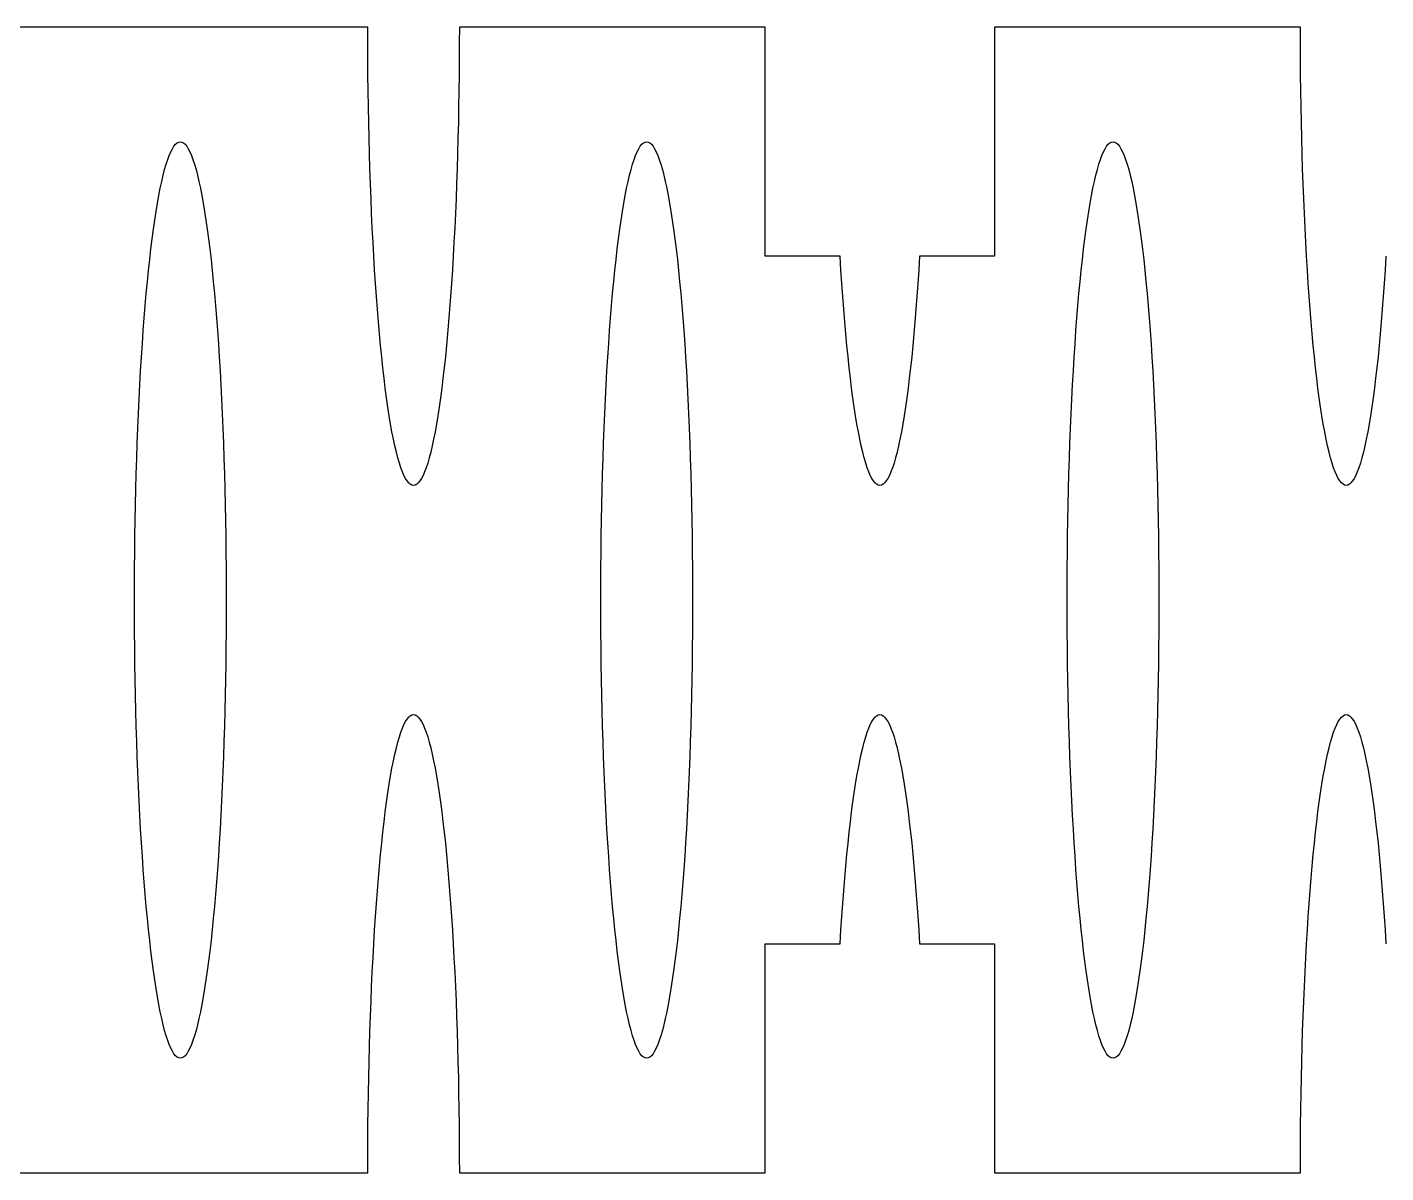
# Model space of a CAD drawing. Header units: metres. Extents: x -317 to 317, y -178 to -110.
# Drawn here: x -77.1 to -38.56, y -178.25 to -145.75 of the extents above; entities that cross this region are included whole.
import ezdxf

# ---------------------------------------------------------------- set-up
doc = ezdxf.new("R2010")
doc.units = ezdxf.units.M

msp = doc.modelspace()

# ---------------------------------------------------------------- linework, layer by layer
for p, q in [((-67.4432, -145.75), (-78.0718, -145.75)), ((-67.4424, -146.204), (-67.4432, -145.75)), ((-64.8432, -145.75), (-64.844, -146.204)), ((-56.1645, -145.75), (-64.8432, -145.75)), ((-56.1645, -152.25), (-56.1645, -145.75)), ((-40.9859, -145.75), (-49.6645, -145.75)), ((-49.6645, -145.75), (-49.6645, -152.25)), ((-40.9851, -146.204), (-40.9859, -145.75)), ((-67.44, -146.657), (-67.4424, -146.204)), ((-64.844, -146.204), (-64.8463, -146.657)), ((-40.9827, -146.657), (-40.9851, -146.204)), ((-67.436, -147.109), (-67.44, -146.657)), ((-64.8463, -146.657), (-64.8503, -147.109)), ((-40.9788, -147.109), (-40.9827, -146.657)), ((-67.4305, -147.559), (-67.436, -147.109)), ((-64.8503, -147.109), (-64.8558, -147.559)), ((-40.9732, -147.559), (-40.9788, -147.109)), ((-67.4234, -148.007), (-67.4305, -147.559)), ((-64.8558, -147.559), (-64.8629, -148.007)), ((-40.9661, -148.007), (-40.9732, -147.559)), ((-67.4148, -148.453), (-67.4234, -148.007)), ((-64.8629, -148.007), (-64.8716, -148.453)), ((-40.9575, -148.453), (-40.9661, -148.007)), ((-67.4045, -148.895), (-67.4148, -148.453)), ((-64.8716, -148.453), (-64.8818, -148.895)), ((-40.9473, -148.895), (-40.9575, -148.453)), ((-72.9832, -149.197), (-72.9384, -149.127)), ((-72.9384, -149.127), (-72.8934, -149.071)), ((-72.8934, -149.071), (-72.8482, -149.032)), ((-72.8482, -149.032), (-72.8028, -149.008)), ((-72.8028, -149.008), (-72.7575, -149)), ((-72.7575, -149), (-72.7121, -149.008)), ((-72.7121, -149.008), (-72.6668, -149.032)), ((-72.6668, -149.032), (-72.6216, -149.071)), ((-72.6216, -149.071), (-72.5765, -149.127)), ((-72.5765, -149.127), (-72.5317, -149.197)), ((-67.3928, -149.333), (-67.4045, -148.895)), ((-64.8818, -148.895), (-64.8935, -149.333)), ((-59.7546, -149.197), (-59.7098, -149.127)), ((-59.7098, -149.127), (-59.6647, -149.071)), ((-59.6647, -149.071), (-59.6195, -149.032)), ((-59.6195, -149.032), (-59.5742, -149.008)), ((-59.5742, -149.008), (-59.5288, -149)), ((-59.5288, -149), (-59.4835, -149.008)), ((-59.4835, -149.008), (-59.4382, -149.032)), ((-59.4382, -149.032), (-59.393, -149.071)), ((-59.393, -149.071), (-59.3479, -149.127)), ((-59.3479, -149.127), (-59.3031, -149.197)), ((-46.526, -149.197), (-46.4811, -149.127)), ((-46.4811, -149.127), (-46.4361, -149.071)), ((-46.4361, -149.071), (-46.3909, -149.032)), ((-46.3909, -149.032), (-46.3456, -149.008)), ((-46.3456, -149.008), (-46.3002, -149)), ((-46.3002, -149), (-46.2548, -149.008)), ((-46.2548, -149.008), (-46.2095, -149.032)), ((-46.2095, -149.032), (-46.1643, -149.071)), ((-46.1643, -149.071), (-46.1193, -149.127)), ((-46.1193, -149.127), (-46.0745, -149.197)), ((-40.9355, -149.333), (-40.9473, -148.895)), ((-73.1592, -149.636), (-73.1158, -149.504)), ((-73.1158, -149.504), (-73.072, -149.386)), ((-73.072, -149.386), (-73.0278, -149.284)), ((-73.0278, -149.284), (-72.9832, -149.197)), ((-72.5317, -149.197), (-72.4872, -149.284)), ((-72.4872, -149.284), (-72.443, -149.386)), ((-72.443, -149.386), (-72.3991, -149.504)), ((-72.3991, -149.504), (-72.3558, -149.636)), ((-67.3795, -149.767), (-67.3928, -149.333)), ((-64.8935, -149.333), (-64.9068, -149.767)), ((-59.9306, -149.636), (-59.8872, -149.504)), ((-59.8872, -149.504), (-59.8433, -149.386)), ((-59.8433, -149.386), (-59.7991, -149.284)), ((-59.7991, -149.284), (-59.7546, -149.197)), ((-59.3031, -149.197), (-59.2586, -149.284)), ((-59.2586, -149.284), (-59.2143, -149.386)), ((-59.2143, -149.386), (-59.1705, -149.504)), ((-59.1705, -149.504), (-59.1271, -149.636)), ((-46.7019, -149.636), (-46.6585, -149.504)), ((-46.6585, -149.504), (-46.6147, -149.386)), ((-46.6147, -149.386), (-46.5705, -149.284)), ((-46.5705, -149.284), (-46.526, -149.197)), ((-46.0745, -149.197), (-46.0299, -149.284)), ((-46.0299, -149.284), (-45.9857, -149.386)), ((-45.9857, -149.386), (-45.9419, -149.504)), ((-45.9419, -149.504), (-45.8985, -149.636)), ((-40.9223, -149.767), (-40.9355, -149.333)), ((-73.2445, -149.947), (-73.2021, -149.784)), ((-73.2021, -149.784), (-73.1592, -149.636)), ((-72.3558, -149.636), (-72.3128, -149.784)), ((-72.3128, -149.784), (-72.2705, -149.947)), ((-67.3648, -150.196), (-67.3795, -149.767)), ((-64.9068, -149.767), (-64.9216, -150.196)), ((-60.0158, -149.947), (-59.9735, -149.784)), ((-59.9735, -149.784), (-59.9306, -149.636)), ((-59.1271, -149.636), (-59.0842, -149.784)), ((-59.0842, -149.784), (-59.0419, -149.947)), ((-46.7872, -149.947), (-46.7448, -149.784)), ((-46.7448, -149.784), (-46.7019, -149.636)), ((-45.8985, -149.636), (-45.8556, -149.784)), ((-45.8556, -149.784), (-45.8132, -149.947)), ((-40.9075, -150.196), (-40.9223, -149.767)), ((-73.3274, -150.316), (-73.2862, -150.124)), ((-73.2862, -150.124), (-73.2445, -149.947)), ((-72.2705, -149.947), (-72.2287, -150.124)), ((-72.2287, -150.124), (-72.1876, -150.316)), ((-67.3485, -150.62), (-67.3648, -150.196)), ((-64.9216, -150.196), (-64.9378, -150.62)), ((-60.0987, -150.316), (-60.0576, -150.124)), ((-60.0576, -150.124), (-60.0158, -149.947)), ((-59.0419, -149.947), (-59.0001, -150.124)), ((-59.0001, -150.124), (-58.959, -150.316)), ((-46.8701, -150.316), (-46.829, -150.124)), ((-46.829, -150.124), (-46.7872, -149.947)), ((-45.8132, -149.947), (-45.7715, -150.124)), ((-45.7715, -150.124), (-45.7303, -150.316)), ((-40.8912, -150.62), (-40.9075, -150.196)), ((-73.4075, -150.742), (-73.3678, -150.522)), ((-73.3678, -150.522), (-73.3274, -150.316)), ((-72.1876, -150.316), (-72.1472, -150.522)), ((-72.1472, -150.522), (-72.1075, -150.742)), ((-67.3308, -151.038), (-67.3485, -150.62)), ((-64.9378, -150.62), (-64.9555, -151.038)), ((-60.1788, -150.742), (-60.1392, -150.522)), ((-60.1392, -150.522), (-60.0987, -150.316)), ((-58.959, -150.316), (-58.9185, -150.522)), ((-58.9185, -150.522), (-58.8788, -150.742)), ((-46.9502, -150.742), (-46.9105, -150.522)), ((-46.9105, -150.522), (-46.8701, -150.316)), ((-45.7303, -150.316), (-45.6899, -150.522)), ((-45.6899, -150.522), (-45.6502, -150.742)), ((-40.8735, -151.038), (-40.8912, -150.62)), ((-73.4844, -151.223), (-73.4464, -150.975)), ((-73.4464, -150.975), (-73.4075, -150.742)), ((-72.1075, -150.742), (-72.0686, -150.975)), ((-72.0686, -150.975), (-72.0305, -151.223)), ((-67.3116, -151.449), (-67.3308, -151.038)), ((-64.9555, -151.038), (-64.9747, -151.449)), ((-60.2558, -151.223), (-60.2177, -150.975)), ((-60.2177, -150.975), (-60.1788, -150.742)), ((-58.8788, -150.742), (-58.8399, -150.975)), ((-58.8399, -150.975), (-58.8019, -151.223)), ((-47.0272, -151.223), (-46.9891, -150.975)), ((-46.9891, -150.975), (-46.9502, -150.742)), ((-45.6502, -150.742), (-45.6113, -150.975)), ((-45.6113, -150.975), (-45.5733, -151.223)), ((-40.8543, -151.449), (-40.8735, -151.038)), ((-73.5216, -151.483), (-73.4844, -151.223)), ((-72.0305, -151.223), (-71.9934, -151.483)), ((-67.291, -151.853), (-67.3116, -151.449)), ((-64.9747, -151.449), (-64.9953, -151.853)), ((-60.293, -151.483), (-60.2558, -151.223)), ((-58.8019, -151.223), (-58.7647, -151.483)), ((-47.0643, -151.483), (-47.0272, -151.223)), ((-45.5733, -151.223), (-45.5361, -151.483)), ((-40.8337, -151.853), (-40.8543, -151.449)), ((-73.5931, -152.041), (-73.5578, -151.756)), ((-73.5578, -151.756), (-73.5216, -151.483)), ((-71.9934, -151.483), (-71.9571, -151.756)), ((-71.9571, -151.756), (-71.9219, -152.041)), ((-60.3645, -152.041), (-60.3292, -151.756)), ((-60.3292, -151.756), (-60.293, -151.483)), ((-58.7647, -151.483), (-58.7285, -151.756)), ((-58.7285, -151.756), (-58.6932, -152.041)), ((-47.1358, -152.041), (-47.1006, -151.756)), ((-47.1006, -151.756), (-47.0643, -151.483)), ((-45.5361, -151.483), (-45.4999, -151.756)), ((-45.4999, -151.756), (-45.4646, -152.041)), ((-73.6273, -152.339), (-73.5931, -152.041)), ((-71.9219, -152.041), (-71.8876, -152.339)), ((-67.269, -152.25), (-67.291, -151.853)), ((-64.9953, -151.853), (-65.0173, -152.25)), ((-60.3987, -152.339), (-60.3645, -152.041)), ((-58.6932, -152.041), (-58.659, -152.339)), ((-47.1701, -152.339), (-47.1358, -152.041)), ((-45.4646, -152.041), (-45.4303, -152.339)), ((-40.8117, -152.25), (-40.8337, -151.853)), ((-73.6605, -152.649), (-73.6273, -152.339)), ((-71.8876, -152.339), (-71.8544, -152.649)), ((-67.2456, -152.639), (-67.269, -152.25)), ((-65.0173, -152.25), (-65.0407, -152.639)), ((-60.4319, -152.649), (-60.3987, -152.339)), ((-58.659, -152.339), (-58.6258, -152.649)), ((-54.0404, -152.25), (-56.1645, -152.25)), ((-54.017, -152.639), (-54.0404, -152.25)), ((-54.0404, -152.25), (-54.0404, -152.25)), ((-51.7887, -152.25), (-51.8121, -152.639)), ((-49.6645, -152.25), (-51.7887, -152.25)), ((-51.7887, -152.25), (-51.7887, -152.25)), ((-47.2033, -152.649), (-47.1701, -152.339)), ((-45.4303, -152.339), (-45.3972, -152.649)), ((-40.7884, -152.639), (-40.8117, -152.25)), ((-38.5601, -152.25), (-38.5834, -152.639)), ((-73.7236, -153.301), (-73.6926, -152.969)), ((-73.6926, -152.969), (-73.6605, -152.649)), ((-71.8544, -152.649), (-71.8223, -152.969)), ((-71.8223, -152.969), (-71.7914, -153.301)), ((-67.2209, -153.02), (-67.2456, -152.639)), ((-65.0407, -152.639), (-65.0654, -153.02)), ((-60.4949, -153.301), (-60.464, -152.969)), ((-60.464, -152.969), (-60.4319, -152.649)), ((-58.6258, -152.649), (-58.5937, -152.969)), ((-58.5937, -152.969), (-58.5628, -153.301)), ((-53.9923, -153.02), (-54.017, -152.639)), ((-51.8121, -152.639), (-51.8368, -153.02)), ((-47.2663, -153.301), (-47.2354, -152.969)), ((-47.2354, -152.969), (-47.2033, -152.649)), ((-45.3972, -152.649), (-45.3651, -152.969)), ((-45.3651, -152.969), (-45.3341, -153.301)), ((-40.7636, -153.02), (-40.7884, -152.639)), ((-38.5834, -152.639), (-38.6081, -153.02)), ((-73.7533, -153.644), (-73.7236, -153.301)), ((-71.7914, -153.301), (-71.7616, -153.644)), ((-67.1949, -153.391), (-67.2209, -153.02)), ((-65.0654, -153.02), (-65.0914, -153.391)), ((-60.5247, -153.644), (-60.4949, -153.301)), ((-58.5628, -153.301), (-58.533, -153.644)), ((-53.9662, -153.391), (-53.9923, -153.02)), ((-51.8368, -153.02), (-51.8628, -153.391)), ((-47.2961, -153.644), (-47.2663, -153.301)), ((-45.3341, -153.301), (-45.3044, -153.644)), ((-40.7376, -153.391), (-40.7636, -153.02)), ((-38.6081, -153.02), (-38.6342, -153.391)), ((-73.7819, -153.996), (-73.7533, -153.644)), ((-71.7616, -153.644), (-71.7331, -153.996)), ((-67.1676, -153.754), (-67.1949, -153.391)), ((-67.139, -154.106), (-67.1676, -153.754)), ((-65.1187, -153.754), (-65.1473, -154.106)), ((-65.0914, -153.391), (-65.1187, -153.754)), ((-60.5533, -153.996), (-60.5247, -153.644)), ((-58.533, -153.644), (-58.5044, -153.996)), ((-53.9389, -153.754), (-53.9662, -153.391)), ((-53.9104, -154.106), (-53.9389, -153.754)), ((-51.8901, -153.754), (-51.9187, -154.106)), ((-51.8628, -153.391), (-51.8901, -153.754)), ((-47.3246, -153.996), (-47.2961, -153.644)), ((-45.3044, -153.644), (-45.2758, -153.996)), ((-40.7103, -153.754), (-40.7376, -153.391)), ((-40.6818, -154.106), (-40.7103, -153.754)), ((-38.6615, -153.754), (-38.69, -154.106)), ((-38.6342, -153.391), (-38.6615, -153.754)), ((-73.8092, -154.359), (-73.7819, -153.996)), ((-71.7331, -153.996), (-71.7058, -154.359)), ((-67.1092, -154.449), (-67.139, -154.106)), ((-65.1473, -154.106), (-65.1771, -154.449)), ((-60.5806, -154.359), (-60.5533, -153.996)), ((-58.5044, -153.996), (-58.4771, -154.359)), ((-53.8806, -154.449), (-53.9104, -154.106)), ((-51.9187, -154.106), (-51.9484, -154.449)), ((-47.3519, -154.359), (-47.3246, -153.996)), ((-45.2758, -153.996), (-45.2485, -154.359)), ((-40.652, -154.449), (-40.6818, -154.106)), ((-38.69, -154.106), (-38.7198, -154.449)), ((-73.8352, -154.73), (-73.8092, -154.359)), ((-71.7058, -154.359), (-71.6797, -154.73)), ((-67.0783, -154.781), (-67.1092, -154.449)), ((-65.1771, -154.449), (-65.208, -154.781)), ((-60.6066, -154.73), (-60.5806, -154.359)), ((-58.4771, -154.359), (-58.4511, -154.73)), ((-53.8497, -154.781), (-53.8806, -154.449)), ((-51.9484, -154.449), (-51.9794, -154.781)), ((-47.378, -154.73), (-47.3519, -154.359)), ((-45.2485, -154.359), (-45.2225, -154.73)), ((-40.621, -154.781), (-40.652, -154.449)), ((-38.7198, -154.449), (-38.7508, -154.781)), ((-73.8599, -155.111), (-73.8352, -154.73)), ((-71.6797, -154.73), (-71.655, -155.111)), ((-67.0462, -155.101), (-67.0783, -154.781)), ((-65.208, -154.781), (-65.2401, -155.101)), ((-60.6313, -155.111), (-60.6066, -154.73)), ((-58.4511, -154.73), (-58.4264, -155.111)), ((-53.8176, -155.101), (-53.8497, -154.781)), ((-51.9794, -154.781), (-52.0115, -155.101)), ((-47.4027, -155.111), (-47.378, -154.73)), ((-45.2225, -154.73), (-45.1977, -155.111)), ((-40.589, -155.101), (-40.621, -154.781)), ((-38.7508, -154.781), (-38.7828, -155.101)), ((-73.8833, -155.5), (-73.8599, -155.111)), ((-71.655, -155.111), (-71.6316, -155.5)), ((-67.013, -155.411), (-67.0462, -155.101)), ((-65.2401, -155.101), (-65.2733, -155.411)), ((-60.6547, -155.5), (-60.6313, -155.111)), ((-58.4264, -155.111), (-58.403, -155.5)), ((-53.7844, -155.411), (-53.8176, -155.101)), ((-52.0115, -155.101), (-52.0447, -155.411)), ((-47.426, -155.5), (-47.4027, -155.111)), ((-45.1977, -155.111), (-45.1744, -155.5)), ((-40.5558, -155.411), (-40.589, -155.101)), ((-38.7828, -155.101), (-38.816, -155.411)), ((-73.9053, -155.897), (-73.8833, -155.5)), ((-71.6316, -155.5), (-71.6096, -155.897)), ((-66.9788, -155.709), (-67.013, -155.411)), ((-65.2733, -155.411), (-65.3075, -155.709)), ((-60.6767, -155.897), (-60.6547, -155.5)), ((-58.403, -155.5), (-58.381, -155.897)), ((-53.7502, -155.709), (-53.7844, -155.411)), ((-52.0447, -155.411), (-52.0789, -155.709)), ((-47.448, -155.897), (-47.426, -155.5)), ((-45.1744, -155.5), (-45.1524, -155.897)), ((-40.5215, -155.709), (-40.5558, -155.411)), ((-38.816, -155.411), (-38.8503, -155.709)), ((-73.9259, -156.301), (-73.9053, -155.897)), ((-71.6096, -155.897), (-71.589, -156.301)), ((-66.9435, -155.994), (-66.9788, -155.709)), ((-66.9073, -156.267), (-66.9435, -155.994)), ((-65.3428, -155.994), (-65.379, -156.267)), ((-65.3075, -155.709), (-65.3428, -155.994)), ((-60.6973, -156.301), (-60.6767, -155.897)), ((-58.381, -155.897), (-58.3604, -156.301)), ((-53.7149, -155.994), (-53.7502, -155.709)), ((-53.6786, -156.267), (-53.7149, -155.994)), ((-52.1142, -155.994), (-52.1504, -156.267)), ((-52.0789, -155.709), (-52.1142, -155.994)), ((-47.4686, -156.301), (-47.448, -155.897)), ((-45.1524, -155.897), (-45.1318, -156.301)), ((-40.4863, -155.994), (-40.5215, -155.709)), ((-40.45, -156.267), (-40.4863, -155.994)), ((-38.8855, -155.994), (-38.9218, -156.267)), ((-38.8503, -155.709), (-38.8855, -155.994)), ((-73.9451, -156.712), (-73.9259, -156.301)), ((-71.589, -156.301), (-71.5699, -156.712)), ((-66.8701, -156.527), (-66.9073, -156.267)), ((-65.379, -156.267), (-65.4162, -156.527)), ((-60.7165, -156.712), (-60.6973, -156.301)), ((-58.3604, -156.301), (-58.3412, -156.712)), ((-53.6415, -156.527), (-53.6786, -156.267)), ((-52.1504, -156.267), (-52.1876, -156.527)), ((-47.4878, -156.712), (-47.4686, -156.301)), ((-45.1318, -156.301), (-45.1126, -156.712)), ((-40.4128, -156.527), (-40.45, -156.267)), ((-38.9218, -156.267), (-38.9589, -156.527)), ((-73.9628, -157.13), (-73.9451, -156.712)), ((-71.5699, -156.712), (-71.5521, -157.13)), ((-66.8321, -156.775), (-66.8701, -156.527)), ((-66.7932, -157.008), (-66.8321, -156.775)), ((-65.4543, -156.775), (-65.4932, -157.008)), ((-65.4162, -156.527), (-65.4543, -156.775)), ((-60.7342, -157.13), (-60.7165, -156.712)), ((-58.3412, -156.712), (-58.3235, -157.13)), ((-53.6034, -156.775), (-53.6415, -156.527)), ((-53.5645, -157.008), (-53.6034, -156.775)), ((-52.2256, -156.775), (-52.2645, -157.008)), ((-52.1876, -156.527), (-52.2256, -156.775)), ((-47.5055, -157.13), (-47.4878, -156.712)), ((-45.1126, -156.712), (-45.0949, -157.13)), ((-40.3748, -156.775), (-40.4128, -156.527)), ((-40.3359, -157.008), (-40.3748, -156.775)), ((-38.997, -156.775), (-39.0359, -157.008)), ((-38.9589, -156.527), (-38.997, -156.775)), ((-73.9791, -157.554), (-73.9628, -157.13)), ((-71.5521, -157.13), (-71.5359, -157.554)), ((-66.7535, -157.228), (-66.7932, -157.008)), ((-66.713, -157.434), (-66.7535, -157.228)), ((-65.5328, -157.228), (-65.5733, -157.434)), ((-65.4932, -157.008), (-65.5328, -157.228)), ((-60.7504, -157.554), (-60.7342, -157.13)), ((-58.3235, -157.13), (-58.3072, -157.554)), ((-53.5248, -157.228), (-53.5645, -157.008)), ((-53.4844, -157.434), (-53.5248, -157.228)), ((-52.3042, -157.228), (-52.3446, -157.434)), ((-52.2645, -157.008), (-52.3042, -157.228)), ((-47.5218, -157.554), (-47.5055, -157.13)), ((-45.0949, -157.13), (-45.0786, -157.554)), ((-40.2962, -157.228), (-40.3359, -157.008)), ((-40.2558, -157.434), (-40.2962, -157.228)), ((-39.0756, -157.228), (-39.116, -157.434)), ((-39.0359, -157.008), (-39.0756, -157.228)), ((-73.9938, -157.983), (-73.9791, -157.554)), ((-71.5359, -157.554), (-71.5211, -157.983)), ((-66.6719, -157.626), (-66.713, -157.434)), ((-66.6301, -157.803), (-66.6719, -157.626)), ((-65.6144, -157.626), (-65.6562, -157.803)), ((-65.5733, -157.434), (-65.6144, -157.626)), ((-60.7652, -157.983), (-60.7504, -157.554)), ((-58.3072, -157.554), (-58.2925, -157.983)), ((-53.4433, -157.626), (-53.4844, -157.434)), ((-53.4015, -157.803), (-53.4433, -157.626)), ((-52.3858, -157.626), (-52.4275, -157.803)), ((-52.3446, -157.434), (-52.3858, -157.626)), ((-47.5366, -157.983), (-47.5218, -157.554)), ((-45.0786, -157.554), (-45.0638, -157.983)), ((-40.2147, -157.626), (-40.2558, -157.434)), ((-40.1729, -157.803), (-40.2147, -157.626)), ((-39.1571, -157.626), (-39.1989, -157.803)), ((-39.116, -157.434), (-39.1571, -157.626)), ((-74.0071, -158.417), (-73.9938, -157.983)), ((-71.5211, -157.983), (-71.5078, -158.417)), ((-66.5878, -157.966), (-66.6301, -157.803)), ((-66.5449, -158.114), (-66.5878, -157.966)), ((-65.6985, -157.966), (-65.7414, -158.114)), ((-65.6562, -157.803), (-65.6985, -157.966)), ((-60.7785, -158.417), (-60.7652, -157.983)), ((-58.2925, -157.983), (-58.2792, -158.417)), ((-53.3592, -157.966), (-53.4015, -157.803)), ((-53.3162, -158.114), (-53.3592, -157.966)), ((-52.4699, -157.966), (-52.5128, -158.114)), ((-52.4275, -157.803), (-52.4699, -157.966)), ((-47.5499, -158.417), (-47.5366, -157.983)), ((-45.0638, -157.983), (-45.0506, -158.417)), ((-40.1305, -157.966), (-40.1729, -157.803)), ((-40.0876, -158.114), (-40.1305, -157.966)), ((-39.2413, -157.966), (-39.2842, -158.114)), ((-39.1989, -157.803), (-39.2413, -157.966)), ((-66.5015, -158.246), (-66.5449, -158.114)), ((-66.4577, -158.364), (-66.5015, -158.246)), ((-66.4134, -158.466), (-66.4577, -158.364)), ((-65.8287, -158.364), (-65.8729, -158.466)), ((-65.7848, -158.246), (-65.8287, -158.364)), ((-65.7414, -158.114), (-65.7848, -158.246)), ((-53.2729, -158.246), (-53.3162, -158.114)), ((-53.229, -158.364), (-53.2729, -158.246)), ((-53.1848, -158.466), (-53.229, -158.364)), ((-52.6, -158.364), (-52.6442, -158.466)), ((-52.5562, -158.246), (-52.6, -158.364)), ((-52.5128, -158.114), (-52.5562, -158.246)), ((-40.0442, -158.246), (-40.0876, -158.114)), ((-40.0004, -158.364), (-40.0442, -158.246)), ((-39.9562, -158.466), (-40.0004, -158.364)), ((-39.3714, -158.364), (-39.4156, -158.466)), ((-39.3276, -158.246), (-39.3714, -158.364)), ((-39.2842, -158.114), (-39.3276, -158.246)), ((-74.0189, -158.855), (-74.0071, -158.417)), ((-71.5078, -158.417), (-71.4961, -158.855)), ((-66.3689, -158.553), (-66.4134, -158.466)), ((-66.3241, -158.623), (-66.3689, -158.553)), ((-66.279, -158.679), (-66.3241, -158.623)), ((-66.2338, -158.718), (-66.279, -158.679)), ((-66.1885, -158.742), (-66.2338, -158.718)), ((-66.1432, -158.75), (-66.1885, -158.742)), ((-66.0978, -158.742), (-66.1432, -158.75)), ((-66.0525, -158.718), (-66.0978, -158.742)), ((-66.0073, -158.679), (-66.0525, -158.718)), ((-65.9622, -158.623), (-66.0073, -158.679)), ((-65.9174, -158.553), (-65.9622, -158.623)), ((-65.8729, -158.466), (-65.9174, -158.553)), ((-60.7902, -158.855), (-60.7785, -158.417)), ((-58.2792, -158.417), (-58.2675, -158.855)), ((-53.1403, -158.553), (-53.1848, -158.466)), ((-53.0955, -158.623), (-53.1403, -158.553)), ((-53.0504, -158.679), (-53.0955, -158.623)), ((-53.0052, -158.718), (-53.0504, -158.679)), ((-52.9599, -158.742), (-53.0052, -158.718)), ((-52.9145, -158.75), (-52.9599, -158.742)), ((-52.8692, -158.742), (-52.9145, -158.75)), ((-52.8238, -158.718), (-52.8692, -158.742)), ((-52.7786, -158.679), (-52.8238, -158.718)), ((-52.7336, -158.623), (-52.7786, -158.679)), ((-52.6888, -158.553), (-52.7336, -158.623)), ((-52.6442, -158.466), (-52.6888, -158.553)), ((-47.5616, -158.855), (-47.5499, -158.417)), ((-45.0506, -158.417), (-45.0388, -158.855)), ((-39.9116, -158.553), (-39.9562, -158.466)), ((-39.8668, -158.623), (-39.9116, -158.553)), ((-39.8218, -158.679), (-39.8668, -158.623)), ((-39.7766, -158.718), (-39.8218, -158.679)), ((-39.7313, -158.742), (-39.7766, -158.718)), ((-39.6859, -158.75), (-39.7313, -158.742)), ((-39.6405, -158.742), (-39.6859, -158.75)), ((-39.5952, -158.718), (-39.6405, -158.742)), ((-39.55, -158.679), (-39.5952, -158.718)), ((-39.505, -158.623), (-39.55, -158.679)), ((-39.4602, -158.553), (-39.505, -158.623)), ((-39.4156, -158.466), (-39.4602, -158.553)), ((-74.0291, -159.297), (-74.0189, -158.855)), ((-71.4961, -158.855), (-71.4859, -159.297)), ((-60.8004, -159.297), (-60.7902, -158.855)), ((-58.2675, -158.855), (-58.2573, -159.297)), ((-47.5718, -159.297), (-47.5616, -158.855)), ((-45.0388, -158.855), (-45.0286, -159.297)), ((-74.0377, -159.743), (-74.0291, -159.297)), ((-71.4859, -159.297), (-71.4772, -159.743)), ((-60.8091, -159.743), (-60.8004, -159.297)), ((-58.2573, -159.297), (-58.2486, -159.743)), ((-47.5805, -159.743), (-47.5718, -159.297)), ((-45.0286, -159.297), (-45.02, -159.743)), ((-74.0448, -160.191), (-74.0377, -159.743)), ((-71.4772, -159.743), (-71.4701, -160.191)), ((-60.8162, -160.191), (-60.8091, -159.743)), ((-58.2486, -159.743), (-58.2415, -160.191)), ((-47.5876, -160.191), (-47.5805, -159.743)), ((-45.02, -159.743), (-45.0129, -160.191)), ((-74.0504, -160.641), (-74.0448, -160.191)), ((-71.4701, -160.191), (-71.4646, -160.641)), ((-60.8217, -160.641), (-60.8162, -160.191)), ((-58.2415, -160.191), (-58.236, -160.641)), ((-47.5931, -160.641), (-47.5876, -160.191)), ((-45.0129, -160.191), (-45.0073, -160.641)), ((-74.0543, -161.093), (-74.0504, -160.641)), ((-71.4646, -160.641), (-71.4606, -161.093)), ((-60.8257, -161.093), (-60.8217, -160.641)), ((-58.236, -160.641), (-58.232, -161.093)), ((-47.597, -161.093), (-47.5931, -160.641)), ((-45.0073, -160.641), (-45.0034, -161.093)), ((-74.0567, -161.546), (-74.0543, -161.093)), ((-71.4606, -161.093), (-71.4583, -161.546)), ((-60.8281, -161.546), (-60.8257, -161.093)), ((-58.232, -161.093), (-58.2296, -161.546)), ((-47.5994, -161.546), (-47.597, -161.093)), ((-45.0034, -161.093), (-45.001, -161.546)), ((-74.0575, -162), (-74.0567, -161.546)), ((-71.4583, -161.546), (-71.4575, -162)), ((-60.8288, -162), (-60.8281, -161.546)), ((-58.2296, -161.546), (-58.2288, -162)), ((-47.6002, -162), (-47.5994, -161.546)), ((-45.001, -161.546), (-45.0002, -162)), ((-74.0567, -162.454), (-74.0575, -162)), ((-71.4575, -162), (-71.4583, -162.454)), ((-60.8281, -162.454), (-60.8288, -162)), ((-58.2288, -162), (-58.2296, -162.454)), ((-47.5994, -162.454), (-47.6002, -162)), ((-45.0002, -162), (-45.001, -162.454)), ((-74.0543, -162.907), (-74.0567, -162.454)), ((-71.4583, -162.454), (-71.4606, -162.907)), ((-60.8257, -162.907), (-60.8281, -162.454)), ((-58.2296, -162.454), (-58.232, -162.907)), ((-47.597, -162.907), (-47.5994, -162.454)), ((-45.001, -162.454), (-45.0034, -162.907)), ((-74.0504, -163.359), (-74.0543, -162.907)), ((-71.4606, -162.907), (-71.4646, -163.359)), ((-60.8217, -163.359), (-60.8257, -162.907)), ((-58.232, -162.907), (-58.236, -163.359)), ((-47.5931, -163.359), (-47.597, -162.907)), ((-45.0034, -162.907), (-45.0073, -163.359)), ((-74.0448, -163.809), (-74.0504, -163.359)), ((-71.4646, -163.359), (-71.4701, -163.809)), ((-60.8162, -163.809), (-60.8217, -163.359)), ((-58.236, -163.359), (-58.2415, -163.809)), ((-47.5876, -163.809), (-47.5931, -163.359)), ((-45.0073, -163.359), (-45.0129, -163.809)), ((-74.0377, -164.257), (-74.0448, -163.809)), ((-71.4701, -163.809), (-71.4772, -164.257)), ((-60.8091, -164.257), (-60.8162, -163.809)), ((-58.2415, -163.809), (-58.2486, -164.257)), ((-47.5805, -164.257), (-47.5876, -163.809)), ((-45.0129, -163.809), (-45.02, -164.257)), ((-74.0291, -164.703), (-74.0377, -164.257)), ((-71.4772, -164.257), (-71.4859, -164.703)), ((-60.8004, -164.703), (-60.8091, -164.257)), ((-58.2486, -164.257), (-58.2573, -164.703)), ((-47.5718, -164.703), (-47.5805, -164.257)), ((-45.02, -164.257), (-45.0286, -164.703)), ((-74.0189, -165.145), (-74.0291, -164.703)), ((-71.4859, -164.703), (-71.4961, -165.145)), ((-60.7902, -165.145), (-60.8004, -164.703)), ((-58.2573, -164.703), (-58.2675, -165.145)), ((-47.5616, -165.145), (-47.5718, -164.703)), ((-45.0286, -164.703), (-45.0388, -165.145)), ((-74.0071, -165.583), (-74.0189, -165.145)), ((-71.4961, -165.145), (-71.5078, -165.583)), ((-66.3241, -165.377), (-66.279, -165.321)), ((-66.279, -165.321), (-66.2338, -165.282)), ((-66.2338, -165.282), (-66.1885, -165.258)), ((-66.1885, -165.258), (-66.1432, -165.25)), ((-66.1432, -165.25), (-66.0978, -165.258)), ((-66.0978, -165.258), (-66.0525, -165.282)), ((-66.0525, -165.282), (-66.0073, -165.321)), ((-66.0073, -165.321), (-65.9622, -165.377)), ((-60.7785, -165.583), (-60.7902, -165.145)), ((-58.2675, -165.145), (-58.2792, -165.583)), ((-53.0955, -165.377), (-53.0504, -165.321)), ((-53.0504, -165.321), (-53.0052, -165.282)), ((-53.0052, -165.282), (-52.9599, -165.258)), ((-52.9599, -165.258), (-52.9145, -165.25)), ((-52.9145, -165.25), (-52.8692, -165.258)), ((-52.8692, -165.258), (-52.8238, -165.282)), ((-52.8238, -165.282), (-52.7786, -165.321)), ((-52.7786, -165.321), (-52.7336, -165.377)), ((-47.5499, -165.583), (-47.5616, -165.145)), ((-45.0388, -165.145), (-45.0506, -165.583)), ((-39.8668, -165.377), (-39.8218, -165.321)), ((-39.8218, -165.321), (-39.7766, -165.282)), ((-39.7766, -165.282), (-39.7313, -165.258)), ((-39.7313, -165.258), (-39.6859, -165.25)), ((-39.6859, -165.25), (-39.6405, -165.258)), ((-39.6405, -165.258), (-39.5952, -165.282)), ((-39.5952, -165.282), (-39.55, -165.321)), ((-39.55, -165.321), (-39.505, -165.377)), ((-73.9938, -166.017), (-74.0071, -165.583)), ((-71.5078, -165.583), (-71.5211, -166.017)), ((-66.5015, -165.754), (-66.4577, -165.636)), ((-66.4577, -165.636), (-66.4134, -165.534)), ((-66.4134, -165.534), (-66.3689, -165.447)), ((-66.3689, -165.447), (-66.3241, -165.377)), ((-65.9622, -165.377), (-65.9174, -165.447)), ((-65.9174, -165.447), (-65.8729, -165.534)), ((-65.8729, -165.534), (-65.8287, -165.636)), ((-65.8287, -165.636), (-65.7848, -165.754)), ((-60.7652, -166.017), (-60.7785, -165.583)), ((-58.2792, -165.583), (-58.2925, -166.017)), ((-53.2729, -165.754), (-53.229, -165.636)), ((-53.229, -165.636), (-53.1848, -165.534)), ((-53.1848, -165.534), (-53.1403, -165.447)), ((-53.1403, -165.447), (-53.0955, -165.377)), ((-52.7336, -165.377), (-52.6888, -165.447)), ((-52.6888, -165.447), (-52.6442, -165.534)), ((-52.6442, -165.534), (-52.6, -165.636)), ((-52.6, -165.636), (-52.5562, -165.754)), ((-47.5366, -166.017), (-47.5499, -165.583)), ((-45.0506, -165.583), (-45.0638, -166.017)), ((-40.0442, -165.754), (-40.0004, -165.636)), ((-40.0004, -165.636), (-39.9562, -165.534)), ((-39.9562, -165.534), (-39.9116, -165.447)), ((-39.9116, -165.447), (-39.8668, -165.377)), ((-39.505, -165.377), (-39.4602, -165.447)), ((-39.4602, -165.447), (-39.4156, -165.534)), ((-39.4156, -165.534), (-39.3714, -165.636)), ((-39.3714, -165.636), (-39.3276, -165.754)), ((-73.9791, -166.446), (-73.9938, -166.017)), ((-71.5211, -166.017), (-71.5359, -166.446)), ((-66.6301, -166.197), (-66.5878, -166.034)), ((-66.5878, -166.034), (-66.5449, -165.886)), ((-66.5449, -165.886), (-66.5015, -165.754)), ((-65.7848, -165.754), (-65.7414, -165.886)), ((-65.7414, -165.886), (-65.6985, -166.034)), ((-65.6985, -166.034), (-65.6562, -166.197)), ((-60.7504, -166.446), (-60.7652, -166.017)), ((-58.2925, -166.017), (-58.3072, -166.446)), ((-53.4015, -166.197), (-53.3592, -166.034)), ((-53.3592, -166.034), (-53.3162, -165.886)), ((-53.3162, -165.886), (-53.2729, -165.754)), ((-52.5562, -165.754), (-52.5128, -165.886)), ((-52.5128, -165.886), (-52.4699, -166.034)), ((-52.4699, -166.034), (-52.4275, -166.197)), ((-47.5218, -166.446), (-47.5366, -166.017)), ((-45.0638, -166.017), (-45.0786, -166.446)), ((-40.1729, -166.197), (-40.1305, -166.034)), ((-40.1305, -166.034), (-40.0876, -165.886)), ((-40.0876, -165.886), (-40.0442, -165.754)), ((-39.3276, -165.754), (-39.2842, -165.886)), ((-39.2842, -165.886), (-39.2413, -166.034)), ((-39.2413, -166.034), (-39.1989, -166.197)), ((-73.9628, -166.87), (-73.9791, -166.446)), ((-71.5359, -166.446), (-71.5521, -166.87)), ((-66.713, -166.566), (-66.6719, -166.374)), ((-66.6719, -166.374), (-66.6301, -166.197)), ((-65.6562, -166.197), (-65.6144, -166.374)), ((-65.6144, -166.374), (-65.5733, -166.566)), ((-60.7342, -166.87), (-60.7504, -166.446)), ((-58.3072, -166.446), (-58.3235, -166.87)), ((-53.4844, -166.566), (-53.4433, -166.374)), ((-53.4433, -166.374), (-53.4015, -166.197)), ((-52.4275, -166.197), (-52.3858, -166.374)), ((-52.3858, -166.374), (-52.3446, -166.566)), ((-47.5055, -166.87), (-47.5218, -166.446)), ((-45.0786, -166.446), (-45.0949, -166.87)), ((-40.2558, -166.566), (-40.2147, -166.374)), ((-40.2147, -166.374), (-40.1729, -166.197)), ((-39.1989, -166.197), (-39.1571, -166.374)), ((-39.1571, -166.374), (-39.116, -166.566)), ((-73.9451, -167.288), (-73.9628, -166.87)), ((-71.5521, -166.87), (-71.5699, -167.288)), ((-66.7932, -166.992), (-66.7535, -166.772)), ((-66.7535, -166.772), (-66.713, -166.566)), ((-65.5733, -166.566), (-65.5328, -166.772)), ((-65.5328, -166.772), (-65.4932, -166.992)), ((-60.7165, -167.288), (-60.7342, -166.87)), ((-58.3235, -166.87), (-58.3412, -167.288)), ((-53.5645, -166.992), (-53.5248, -166.772)), ((-53.5248, -166.772), (-53.4844, -166.566)), ((-52.3446, -166.566), (-52.3042, -166.772)), ((-52.3042, -166.772), (-52.2645, -166.992)), ((-47.4878, -167.288), (-47.5055, -166.87)), ((-45.0949, -166.87), (-45.1126, -167.288)), ((-40.3359, -166.992), (-40.2962, -166.772)), ((-40.2962, -166.772), (-40.2558, -166.566)), ((-39.116, -166.566), (-39.0756, -166.772)), ((-39.0756, -166.772), (-39.0359, -166.992)), ((-66.8701, -167.473), (-66.8321, -167.225)), ((-66.8321, -167.225), (-66.7932, -166.992)), ((-65.4932, -166.992), (-65.4543, -167.225)), ((-65.4543, -167.225), (-65.4162, -167.473)), ((-53.6415, -167.473), (-53.6034, -167.225)), ((-53.6034, -167.225), (-53.5645, -166.992)), ((-52.2645, -166.992), (-52.2256, -167.225)), ((-52.2256, -167.225), (-52.1876, -167.473)), ((-40.4128, -167.473), (-40.3748, -167.225)), ((-40.3748, -167.225), (-40.3359, -166.992)), ((-39.0359, -166.992), (-38.997, -167.225)), ((-38.997, -167.225), (-38.9589, -167.473)), ((-73.9259, -167.699), (-73.9451, -167.288)), ((-71.5699, -167.288), (-71.589, -167.699)), ((-66.9073, -167.733), (-66.8701, -167.473)), ((-65.4162, -167.473), (-65.379, -167.733)), ((-60.6973, -167.699), (-60.7165, -167.288)), ((-58.3412, -167.288), (-58.3604, -167.699)), ((-53.6786, -167.733), (-53.6415, -167.473)), ((-52.1876, -167.473), (-52.1504, -167.733)), ((-47.4686, -167.699), (-47.4878, -167.288)), ((-45.1126, -167.288), (-45.1318, -167.699)), ((-40.45, -167.733), (-40.4128, -167.473)), ((-38.9589, -167.473), (-38.9218, -167.733)), ((-73.9053, -168.103), (-73.9259, -167.699)), ((-71.589, -167.699), (-71.6096, -168.103)), ((-66.9788, -168.291), (-66.9435, -168.006)), ((-66.9435, -168.006), (-66.9073, -167.733)), ((-65.379, -167.733), (-65.3428, -168.006)), ((-65.3428, -168.006), (-65.3075, -168.291)), ((-60.6767, -168.103), (-60.6973, -167.699)), ((-58.3604, -167.699), (-58.381, -168.103)), ((-53.7502, -168.291), (-53.7149, -168.006)), ((-53.7149, -168.006), (-53.6786, -167.733)), ((-52.1504, -167.733), (-52.1142, -168.006)), ((-52.1142, -168.006), (-52.0789, -168.291)), ((-47.448, -168.103), (-47.4686, -167.699)), ((-45.1318, -167.699), (-45.1524, -168.103)), ((-40.5215, -168.291), (-40.4863, -168.006)), ((-40.4863, -168.006), (-40.45, -167.733)), ((-38.9218, -167.733), (-38.8855, -168.006)), ((-38.8855, -168.006), (-38.8503, -168.291)), ((-73.8833, -168.5), (-73.9053, -168.103)), ((-71.6096, -168.103), (-71.6316, -168.5)), ((-67.013, -168.589), (-66.9788, -168.291)), ((-65.3075, -168.291), (-65.2733, -168.589)), ((-60.6547, -168.5), (-60.6767, -168.103)), ((-58.381, -168.103), (-58.403, -168.5)), ((-53.7844, -168.589), (-53.7502, -168.291)), ((-52.0789, -168.291), (-52.0447, -168.589)), ((-47.426, -168.5), (-47.448, -168.103)), ((-45.1524, -168.103), (-45.1744, -168.5)), ((-40.5558, -168.589), (-40.5215, -168.291)), ((-38.8503, -168.291), (-38.816, -168.589)), ((-73.8599, -168.889), (-73.8833, -168.5)), ((-71.6316, -168.5), (-71.655, -168.889)), ((-67.0462, -168.899), (-67.013, -168.589)), ((-65.2733, -168.589), (-65.2401, -168.899)), ((-60.6313, -168.889), (-60.6547, -168.5)), ((-58.403, -168.5), (-58.4264, -168.889)), ((-53.8176, -168.899), (-53.7844, -168.589)), ((-52.0447, -168.589), (-52.0115, -168.899)), ((-47.4027, -168.889), (-47.426, -168.5)), ((-45.1744, -168.5), (-45.1977, -168.889)), ((-40.589, -168.899), (-40.5558, -168.589)), ((-38.816, -168.589), (-38.7828, -168.899)), ((-73.8352, -169.27), (-73.8599, -168.889)), ((-71.655, -168.889), (-71.6797, -169.27)), ((-67.0783, -169.219), (-67.0462, -168.899)), ((-65.2401, -168.899), (-65.208, -169.219)), ((-60.6066, -169.27), (-60.6313, -168.889)), ((-58.4264, -168.889), (-58.4511, -169.27)), ((-53.8497, -169.219), (-53.8176, -168.899)), ((-52.0115, -168.899), (-51.9794, -169.219)), ((-47.378, -169.27), (-47.4027, -168.889)), ((-45.1977, -168.889), (-45.2225, -169.27)), ((-40.621, -169.219), (-40.589, -168.899)), ((-38.7828, -168.899), (-38.7508, -169.219)), ((-73.8092, -169.641), (-73.8352, -169.27)), ((-71.6797, -169.27), (-71.7058, -169.641)), ((-67.139, -169.894), (-67.1092, -169.551)), ((-67.1092, -169.551), (-67.0783, -169.219)), ((-65.208, -169.219), (-65.1771, -169.551)), ((-65.1771, -169.551), (-65.1473, -169.894)), ((-60.5806, -169.641), (-60.6066, -169.27)), ((-58.4511, -169.27), (-58.4771, -169.641)), ((-53.9104, -169.894), (-53.8806, -169.551)), ((-53.8806, -169.551), (-53.8497, -169.219)), ((-51.9794, -169.219), (-51.9484, -169.551)), ((-51.9484, -169.551), (-51.9187, -169.894)), ((-47.3519, -169.641), (-47.378, -169.27)), ((-45.2225, -169.27), (-45.2485, -169.641)), ((-40.6818, -169.894), (-40.652, -169.551)), ((-40.652, -169.551), (-40.621, -169.219)), ((-38.7508, -169.219), (-38.7198, -169.551)), ((-38.7198, -169.551), (-38.69, -169.894)), ((-73.7819, -170.004), (-73.8092, -169.641)), ((-71.7058, -169.641), (-71.7331, -170.004)), ((-67.1676, -170.246), (-67.139, -169.894)), ((-65.1473, -169.894), (-65.1187, -170.246)), ((-60.5533, -170.004), (-60.5806, -169.641)), ((-58.4771, -169.641), (-58.5044, -170.004)), ((-53.9389, -170.246), (-53.9104, -169.894)), ((-51.9187, -169.894), (-51.8901, -170.246)), ((-47.3246, -170.004), (-47.3519, -169.641)), ((-45.2485, -169.641), (-45.2758, -170.004)), ((-40.7103, -170.246), (-40.6818, -169.894)), ((-38.69, -169.894), (-38.6615, -170.246)), ((-73.7533, -170.356), (-73.7819, -170.004)), ((-71.7331, -170.004), (-71.7616, -170.356)), ((-67.1949, -170.609), (-67.1676, -170.246)), ((-65.1187, -170.246), (-65.0914, -170.609)), ((-60.5247, -170.356), (-60.5533, -170.004)), ((-58.5044, -170.004), (-58.533, -170.356)), ((-53.9662, -170.609), (-53.9389, -170.246)), ((-51.8901, -170.246), (-51.8628, -170.609)), ((-47.2961, -170.356), (-47.3246, -170.004)), ((-45.2758, -170.004), (-45.3044, -170.356)), ((-40.7376, -170.609), (-40.7103, -170.246)), ((-38.6615, -170.246), (-38.6342, -170.609)), ((-73.7236, -170.699), (-73.7533, -170.356)), ((-73.6926, -171.031), (-73.7236, -170.699)), ((-71.7914, -170.699), (-71.8223, -171.031)), ((-71.7616, -170.356), (-71.7914, -170.699)), ((-67.2209, -170.98), (-67.1949, -170.609)), ((-65.0914, -170.609), (-65.0654, -170.98)), ((-60.4949, -170.699), (-60.5247, -170.356)), ((-60.464, -171.031), (-60.4949, -170.699)), ((-58.5628, -170.699), (-58.5937, -171.031)), ((-58.533, -170.356), (-58.5628, -170.699)), ((-53.9923, -170.98), (-53.9662, -170.609)), ((-51.8628, -170.609), (-51.8368, -170.98)), ((-47.2663, -170.699), (-47.2961, -170.356)), ((-47.2354, -171.031), (-47.2663, -170.699)), ((-45.3341, -170.699), (-45.3651, -171.031)), ((-45.3044, -170.356), (-45.3341, -170.699)), ((-40.7636, -170.98), (-40.7376, -170.609)), ((-38.6342, -170.609), (-38.6081, -170.98)), ((-73.6605, -171.351), (-73.6926, -171.031)), ((-71.8223, -171.031), (-71.8544, -171.351)), ((-67.2456, -171.361), (-67.2209, -170.98)), ((-65.0654, -170.98), (-65.0407, -171.361)), ((-60.4319, -171.351), (-60.464, -171.031)), ((-58.5937, -171.031), (-58.6258, -171.351)), ((-54.017, -171.361), (-53.9923, -170.98)), ((-51.8368, -170.98), (-51.8121, -171.361)), ((-47.2033, -171.351), (-47.2354, -171.031)), ((-45.3651, -171.031), (-45.3972, -171.351)), ((-40.7884, -171.361), (-40.7636, -170.98)), ((-38.6081, -170.98), (-38.5834, -171.361)), ((-73.6273, -171.661), (-73.6605, -171.351)), ((-71.8544, -171.351), (-71.8876, -171.661)), ((-67.269, -171.75), (-67.2456, -171.361)), ((-65.0407, -171.361), (-65.0173, -171.75)), ((-60.3987, -171.661), (-60.4319, -171.351)), ((-58.6258, -171.351), (-58.659, -171.661)), ((-54.0404, -171.75), (-54.017, -171.361)), ((-51.8121, -171.361), (-51.7887, -171.75)), ((-47.1701, -171.661), (-47.2033, -171.351)), ((-45.3972, -171.351), (-45.4303, -171.661)), ((-40.8117, -171.75), (-40.7884, -171.361)), ((-38.5834, -171.361), (-38.5601, -171.75)), ((-73.5931, -171.959), (-73.6273, -171.661)), ((-71.8876, -171.661), (-71.9219, -171.959)), ((-67.291, -172.147), (-67.269, -171.75)), ((-65.0173, -171.75), (-64.9953, -172.147)), ((-60.3645, -171.959), (-60.3987, -171.661)), ((-58.659, -171.661), (-58.6932, -171.959)), ((-56.1645, -178.25), (-56.1645, -171.75)), ((-56.1645, -171.75), (-54.0404, -171.75)), ((-54.0404, -171.75), (-54.0404, -171.75)), ((-51.7887, -171.75), (-51.7887, -171.75)), ((-51.7887, -171.75), (-49.6645, -171.75)), ((-49.6645, -171.75), (-49.6645, -178.25)), ((-47.1358, -171.959), (-47.1701, -171.661)), ((-45.4303, -171.661), (-45.4646, -171.959)), ((-40.8337, -172.147), (-40.8117, -171.75)), ((-73.5578, -172.244), (-73.5931, -171.959)), ((-73.5216, -172.517), (-73.5578, -172.244)), ((-71.9571, -172.244), (-71.9934, -172.517)), ((-71.9219, -171.959), (-71.9571, -172.244)), ((-67.3116, -172.551), (-67.291, -172.147)), ((-64.9953, -172.147), (-64.9747, -172.551)), ((-60.3292, -172.244), (-60.3645, -171.959)), ((-60.293, -172.517), (-60.3292, -172.244)), ((-58.7285, -172.244), (-58.7647, -172.517)), ((-58.6932, -171.959), (-58.7285, -172.244)), ((-47.1006, -172.244), (-47.1358, -171.959)), ((-47.0643, -172.517), (-47.1006, -172.244)), ((-45.4999, -172.244), (-45.5361, -172.517)), ((-45.4646, -171.959), (-45.4999, -172.244)), ((-40.8543, -172.551), (-40.8337, -172.147)), ((-73.4844, -172.777), (-73.5216, -172.517)), ((-71.9934, -172.517), (-72.0305, -172.777)), ((-67.3308, -172.962), (-67.3116, -172.551)), ((-64.9747, -172.551), (-64.9555, -172.962)), ((-60.2558, -172.777), (-60.293, -172.517)), ((-58.7647, -172.517), (-58.8019, -172.777)), ((-47.0272, -172.777), (-47.0643, -172.517)), ((-45.5361, -172.517), (-45.5733, -172.777)), ((-40.8735, -172.962), (-40.8543, -172.551)), ((-73.4464, -173.025), (-73.4844, -172.777)), ((-73.4075, -173.258), (-73.4464, -173.025)), ((-72.0686, -173.025), (-72.1075, -173.258)), ((-72.0305, -172.777), (-72.0686, -173.025)), ((-67.3485, -173.38), (-67.3308, -172.962)), ((-64.9555, -172.962), (-64.9378, -173.38)), ((-60.2177, -173.025), (-60.2558, -172.777)), ((-60.1788, -173.258), (-60.2177, -173.025)), ((-58.8399, -173.025), (-58.8788, -173.258)), ((-58.8019, -172.777), (-58.8399, -173.025)), ((-46.9891, -173.025), (-47.0272, -172.777)), ((-46.9502, -173.258), (-46.9891, -173.025)), ((-45.6113, -173.025), (-45.6502, -173.258)), ((-45.5733, -172.777), (-45.6113, -173.025)), ((-40.8912, -173.38), (-40.8735, -172.962)), ((-73.3678, -173.478), (-73.4075, -173.258)), ((-72.1075, -173.258), (-72.1472, -173.478)), ((-67.3648, -173.804), (-67.3485, -173.38)), ((-64.9378, -173.38), (-64.9216, -173.804)), ((-60.1392, -173.478), (-60.1788, -173.258)), ((-58.8788, -173.258), (-58.9185, -173.478)), ((-46.9105, -173.478), (-46.9502, -173.258)), ((-45.6502, -173.258), (-45.6899, -173.478)), ((-40.9075, -173.804), (-40.8912, -173.38)), ((-73.3274, -173.684), (-73.3678, -173.478)), ((-73.2862, -173.876), (-73.3274, -173.684)), ((-72.1876, -173.684), (-72.2287, -173.876)), ((-72.1472, -173.478), (-72.1876, -173.684)), ((-67.3795, -174.233), (-67.3648, -173.804)), ((-64.9216, -173.804), (-64.9068, -174.233)), ((-60.0987, -173.684), (-60.1392, -173.478)), ((-60.0576, -173.876), (-60.0987, -173.684)), ((-58.959, -173.684), (-59.0001, -173.876)), ((-58.9185, -173.478), (-58.959, -173.684)), ((-46.8701, -173.684), (-46.9105, -173.478)), ((-46.829, -173.876), (-46.8701, -173.684)), ((-45.7303, -173.684), (-45.7715, -173.876)), ((-45.6899, -173.478), (-45.7303, -173.684)), ((-40.9223, -174.233), (-40.9075, -173.804)), ((-73.2445, -174.053), (-73.2862, -173.876)), ((-73.2021, -174.216), (-73.2445, -174.053)), ((-72.2705, -174.053), (-72.3128, -174.216)), ((-72.2287, -173.876), (-72.2705, -174.053)), ((-60.0158, -174.053), (-60.0576, -173.876)), ((-59.9735, -174.216), (-60.0158, -174.053)), ((-59.0419, -174.053), (-59.0842, -174.216)), ((-59.0001, -173.876), (-59.0419, -174.053)), ((-46.7872, -174.053), (-46.829, -173.876)), ((-46.7448, -174.216), (-46.7872, -174.053)), ((-45.8132, -174.053), (-45.8556, -174.216)), ((-45.7715, -173.876), (-45.8132, -174.053)), ((-73.1592, -174.364), (-73.2021, -174.216)), ((-73.1158, -174.496), (-73.1592, -174.364)), ((-73.072, -174.614), (-73.1158, -174.496)), ((-72.3991, -174.496), (-72.443, -174.614)), ((-72.3558, -174.364), (-72.3991, -174.496)), ((-72.3128, -174.216), (-72.3558, -174.364)), ((-67.3928, -174.667), (-67.3795, -174.233)), ((-64.9068, -174.233), (-64.8935, -174.667)), ((-59.9306, -174.364), (-59.9735, -174.216)), ((-59.8872, -174.496), (-59.9306, -174.364)), ((-59.8433, -174.614), (-59.8872, -174.496)), ((-59.1705, -174.496), (-59.2143, -174.614)), ((-59.1271, -174.364), (-59.1705, -174.496)), ((-59.0842, -174.216), (-59.1271, -174.364)), ((-46.7019, -174.364), (-46.7448, -174.216)), ((-46.6585, -174.496), (-46.7019, -174.364)), ((-46.6147, -174.614), (-46.6585, -174.496)), ((-45.9419, -174.496), (-45.9857, -174.614)), ((-45.8985, -174.364), (-45.9419, -174.496)), ((-45.8556, -174.216), (-45.8985, -174.364)), ((-40.9355, -174.667), (-40.9223, -174.233)), ((-73.0278, -174.716), (-73.072, -174.614)), ((-72.9832, -174.803), (-73.0278, -174.716)), ((-72.9384, -174.873), (-72.9832, -174.803)), ((-72.8934, -174.929), (-72.9384, -174.873)), ((-72.8482, -174.968), (-72.8934, -174.929)), ((-72.8028, -174.992), (-72.8482, -174.968)), ((-72.6668, -174.968), (-72.7121, -174.992)), ((-72.6216, -174.929), (-72.6668, -174.968)), ((-72.5765, -174.873), (-72.6216, -174.929)), ((-72.5317, -174.803), (-72.5765, -174.873)), ((-72.4872, -174.716), (-72.5317, -174.803)), ((-72.443, -174.614), (-72.4872, -174.716)), ((-67.4045, -175.105), (-67.3928, -174.667)), ((-64.8935, -174.667), (-64.8818, -175.105)), ((-59.7991, -174.716), (-59.8433, -174.614)), ((-59.7546, -174.803), (-59.7991, -174.716)), ((-59.7098, -174.873), (-59.7546, -174.803)), ((-59.6647, -174.929), (-59.7098, -174.873)), ((-59.6195, -174.968), (-59.6647, -174.929)), ((-59.5742, -174.992), (-59.6195, -174.968)), ((-59.4382, -174.968), (-59.4835, -174.992)), ((-59.393, -174.929), (-59.4382, -174.968)), ((-59.3479, -174.873), (-59.393, -174.929)), ((-59.3031, -174.803), (-59.3479, -174.873)), ((-59.2586, -174.716), (-59.3031, -174.803)), ((-59.2143, -174.614), (-59.2586, -174.716)), ((-46.5705, -174.716), (-46.6147, -174.614)), ((-46.526, -174.803), (-46.5705, -174.716)), ((-46.4811, -174.873), (-46.526, -174.803)), ((-46.4361, -174.929), (-46.4811, -174.873)), ((-46.3909, -174.968), (-46.4361, -174.929)), ((-46.3456, -174.992), (-46.3909, -174.968)), ((-46.2095, -174.968), (-46.2548, -174.992)), ((-46.1643, -174.929), (-46.2095, -174.968)), ((-46.1193, -174.873), (-46.1643, -174.929)), ((-46.0745, -174.803), (-46.1193, -174.873)), ((-46.0299, -174.716), (-46.0745, -174.803)), ((-45.9857, -174.614), (-46.0299, -174.716)), ((-40.9473, -175.105), (-40.9355, -174.667)), ((-72.7575, -175), (-72.8028, -174.992)), ((-72.7121, -174.992), (-72.7575, -175)), ((-67.4148, -175.547), (-67.4045, -175.105)), ((-64.8818, -175.105), (-64.8716, -175.547)), ((-59.5288, -175), (-59.5742, -174.992)), ((-59.4835, -174.992), (-59.5288, -175)), ((-46.3002, -175), (-46.3456, -174.992)), ((-46.2548, -174.992), (-46.3002, -175)), ((-40.9575, -175.547), (-40.9473, -175.105)), ((-67.4234, -175.993), (-67.4148, -175.547)), ((-64.8716, -175.547), (-64.8629, -175.993)), ((-40.9661, -175.993), (-40.9575, -175.547)), ((-67.4305, -176.441), (-67.4234, -175.993)), ((-64.8629, -175.993), (-64.8558, -176.441)), ((-40.9732, -176.441), (-40.9661, -175.993)), ((-67.436, -176.891), (-67.4305, -176.441)), ((-64.8558, -176.441), (-64.8503, -176.891)), ((-40.9788, -176.891), (-40.9732, -176.441)), ((-67.44, -177.343), (-67.436, -176.891)), ((-64.8503, -176.891), (-64.8463, -177.343)), ((-40.9827, -177.343), (-40.9788, -176.891)), ((-67.4424, -177.796), (-67.44, -177.343)), ((-64.8463, -177.343), (-64.844, -177.796)), ((-40.9851, -177.796), (-40.9827, -177.343)), ((-67.4432, -178.25), (-67.4424, -177.796)), ((-64.844, -177.796), (-64.8432, -178.25)), ((-40.9859, -178.25), (-40.9851, -177.796)), ((-78.0718, -178.25), (-67.4432, -178.25)), ((-64.8432, -178.25), (-56.1645, -178.25)), ((-49.6645, -178.25), (-40.9859, -178.25))]:
    msp.add_line(p, q)

doc.saveas('drawing.dxf')
